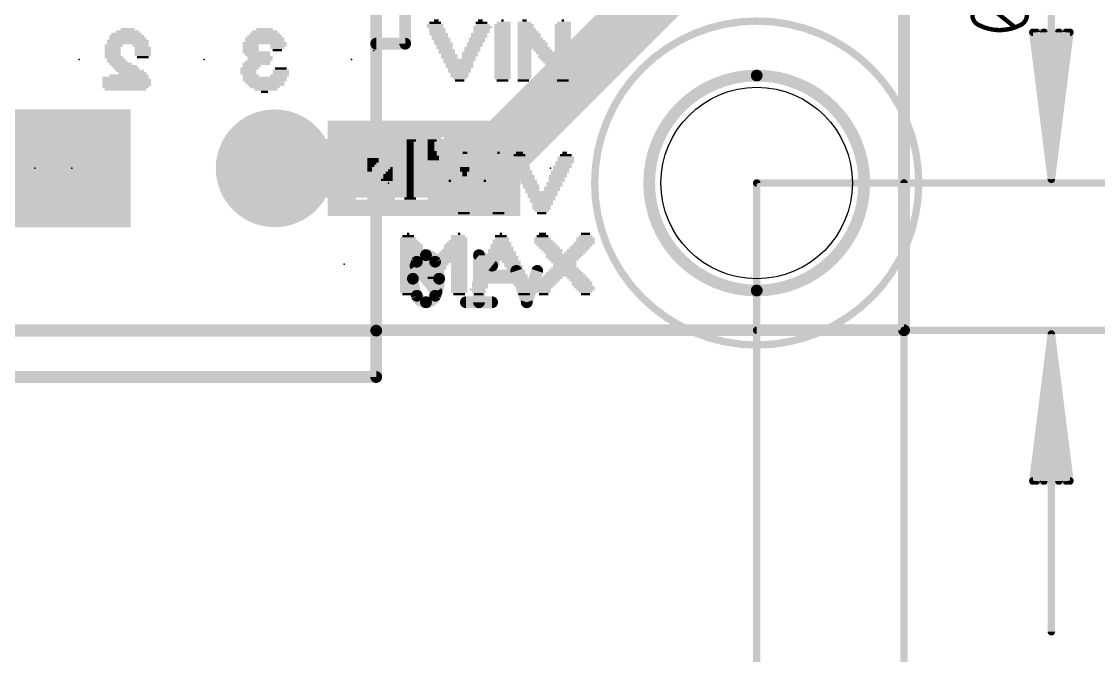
# Model space of a CAD drawing. Extents: x -28.1 to 58.5, y -25.8 to 33.8.
# Drawn here: x 10.18 to 28.75, y -5.61 to 5.33 of the extents above; entities that cross this region are included whole.
import ezdxf

# ---------------------------------------------------------------- set-up
doc = ezdxf.new("R2010")
doc.units = 0
for name, color, linetype in [('1', 12, 'CONTINUOUS'), ('16', 132, 'CONTINUOUS'), ('17', 110, 'CONTINUOUS'), ('20', 31, 'CONTINUOUS'), ('21', 253, 'CONTINUOUS'), ('22', 253, 'CONTINUOUS'), ('23', 53, 'CONTINUOUS'), ('24', 53, 'CONTINUOUS'), ('39', 12, 'CONTINUOUS'), ('41', 12, 'CONTINUOUS'), ('42', 132, 'CONTINUOUS'), ('47', 253, 'CONTINUOUS'), ('51', 253, 'CONTINUOUS')]:
    doc.layers.add(name, color=color, linetype=linetype)

# ---------------------------------------------------------------- blocks, each defined once
blk = doc.blocks.new('SQUAREP')
blk.add_solid([(-0.5, -0.5), (0.5, -0.5), (-0.5, 0.5), (0.5, 0.5)])
blk = doc.blocks.new('ROUNDP')
at = {"const_width": 0.5}
blk.add_lwpolyline([(0, -0.25, 1), (0, 0.25, 1), (0, -0.25)], format="xyb", dxfattribs=at)
blk = doc.blocks.new('RECT')
blk.add_solid([(-0.5, -0.5), (0.5, -0.5), (-0.5, 0.5), (0.5, 0.5)])

msp = doc.modelspace()

# ---------------------------------------------------------------- linework, layer by layer
at = {"layer": '1', "const_width": 0.2032}
for points in [[(25.4, 25.4), (25.4, 0)], [(25.4, 0), (0, 0)]]:
    msp.add_lwpolyline(points, dxfattribs=at)
at = {"layer": '1', "const_width": 0.1016}
for points in [[(25.3492, 0, 1), (25.4508, 0)], [(25.4, -0.0508, 1), (25.4, 0.0508)]]:
    msp.add_lwpolyline(points, format="xyb", dxfattribs=at)
at = {"layer": '16'}
for points, const_width in [([(25.4, 0), (25.4, 25.4)], 0.2032), ([(18.161, 2.794), (24.13, 8.763)], 1.016), ([(14.549, 2.794), (18.161, 2.794)], 1.016), ([(18.2976, 1.1148), (18.0718, 1.2954)], 0.2032), ([(18.0718, 1.2954), (18.0718, 0.4826)], 0.2032), ([(17.338, 0.6632), (16.9768, 1.1148)], 0.2032), ([(18.8948, 0.4826), (18.7142, 1.0245)], 0.2032), ([(19.0754, 1.0245), (18.8948, 0.4826)], 0.2032), ([(18.2976, 0.4826), (17.846, 0.4826)], 0.2032), ([(0, 0), (25.4, 0)], 0.2032)]:
    msp.add_lwpolyline(points, dxfattribs=dict(at, const_width=const_width))
for points, const_width in [([(14.549, 3.048, 1), (14.549, 2.54)], 0.508), ([(17.9814, 2.9736, 1), (18.3406, 2.6144)], 0.508), ([(18.161, 2.54, 1), (18.161, 3.048)], 0.508), ([(17.1574, 1.2954, 0.3205), (16.9994, 1.1825)], 0.2032), ([(17.3155, 1.1825, 0.3205), (17.1574, 1.2954)], 0.2032), ([(17.1574, 1.3462, 1), (17.1574, 1.2446)], 0.1016), ([(17.1574, 1.2446, 1), (17.1574, 1.3462)], 0.1016), ([(18.1036, 1.3351, 1), (18.0401, 1.2557)], 0.1016), ([(18.1226, 1.2954, 1), (18.021, 1.2954)], 0.1016), ([(16.9994, 1.1825, 0.1139), (16.9317, 0.889)], 0.2032), ([(17.0165, 1.1465, 1), (16.9371, 1.083)], 0.1016), ([(16.9513, 1.199, 1), (17.0474, 1.166)], 0.1016), ([(17.045, 1.1602, 1), (16.9537, 1.2048)], 0.1016), ([(17.3611, 1.2048, 1), (17.2698, 1.1602)], 0.1016), ([(17.3832, 0.889, 0.1139), (17.3155, 1.1825)], 0.2032), ([(17.2674, 1.166, 1), (17.3635, 1.199)], 0.1016), ([(18.2659, 1.0751, 1), (18.3293, 1.1544)], 0.1016), ([(18.7623, 1.0405, 1), (18.666, 1.0084)], 0.1016), ([(19.1236, 1.0084, 1), (19.0272, 1.0405)], 0.1016), ([(16.9317, 0.889, 0.1139), (16.9994, 0.5955)], 0.2032), ([(16.9825, 0.889, 1), (16.8809, 0.889)], 0.1016), ([(16.8809, 0.889, 1), (16.9824, 0.889)], 0.1016), ([(17.3155, 0.5955, 0.1139), (17.3832, 0.889)], 0.2032), ([(17.434, 0.889, 1), (17.3324, 0.889)], 0.1016), ([(17.3324, 0.889, 1), (17.434, 0.889)], 0.1016), ([(17.2984, 0.6315, 1), (17.3777, 0.695)], 0.1016), ([(17.0474, 0.612, 1), (16.9513, 0.579)], 0.1016), ([(16.9994, 0.5955, 0.3205), (17.1574, 0.4826)], 0.2032), ([(16.9537, 0.5732, 1), (17.045, 0.6177)], 0.1016), ([(17.1574, 0.4826, 0.3205), (17.3155, 0.5955)], 0.2032), ([(17.1574, 0.5334, 1), (17.1574, 0.4318)], 0.1016), ([(17.1574, 0.4318, 1), (17.1574, 0.5334)], 0.1016), ([(17.2698, 0.6177, 1), (17.3611, 0.5732)], 0.1016), ([(17.3635, 0.579, 1), (17.2674, 0.612)], 0.1016), ([(17.846, 0.5334, 1), (17.846, 0.4318)], 0.1016), ([(18.2976, 0.4318, 1), (18.2976, 0.5334)], 0.1016), ([(18.021, 0.4826, 1), (18.1226, 0.4826)], 0.1016), ([(18.8466, 0.4987, 1), (18.943, 0.4665)], 0.1016), ([(18.8466, 0.4665, 1), (18.943, 0.4987)], 0.1016), ([(25.3492, 0, 1), (25.4508, 0)], 0.1016), ([(25.4, -0.0508, 1), (25.4, 0.0508)], 0.1016)]:
    msp.add_lwpolyline(points, format="xyb", dxfattribs=dict(at, const_width=const_width))
at = {"layer": '20', "const_width": 0.2032}
for points in [[(25.4, 0), (25.4, 25.4)], [(0, 0), (25.4, 0)]]:
    msp.add_lwpolyline(points, dxfattribs=at)
at = {"layer": '20', "const_width": 0.1016}
for points in [[(25.3492, 0, 1), (25.4508, 0)], [(25.4, -0.0508, 1), (25.4, 0.0508)]]:
    msp.add_lwpolyline(points, format="xyb", dxfattribs=at)
at = {"layer": '20'}
msp.add_circle((22.86, 2.54), 1.651, dxfattribs=at)
at = {"layer": '21', "const_width": 0.2032}
for points in [[(16.299, 6.194), (16.299, -0.006)], [(16.299, -0.006), (9.299, -0.006)], [(16.299, -0.006), (16.299, -0.806)], [(16.299, -0.806), (9.299, -0.806)]]:
    msp.add_lwpolyline(points, dxfattribs=at)
at = {"layer": '21', "const_width": 0.1016}
for points in [[(16.3498, -0.006, 1), (16.2482, -0.006)], [(16.2482, -0.006, 1), (16.3498, -0.006)], [(16.299, -0.0568, 1), (16.299, 0.0448)], [(16.299, -0.8568, 1), (16.299, -0.7552)], [(16.2482, -0.806, 1), (16.3498, -0.806)]]:
    msp.add_lwpolyline(points, format="xyb", dxfattribs=at)
at = {"layer": '23'}
for p in [(16.256, 4.826), (11.049, 2.794), (16.51, 2.54), (22.86, 2.54), (15.748, 1.143)]:
    msp.add_point(p, dxfattribs=at)
at = {"layer": '24'}
for p in [(11.176, 4.6736), (13.335, 4.6736), (15.875, 4.6736), (10.414, 2.794), (19.304, 2.794)]:
    msp.add_point(p, dxfattribs=at)
at = {"layer": '39', "const_width": 0.127}
msp.add_lwpolyline([(22.86, -0.254, 1), (22.86, 5.334, 1), (22.86, -0.254)], format="xyb", dxfattribs=at)
at = {"layer": '41'}
for points, const_width in [([(22.86, 4.3942, 1), (22.86, 0.6858)], 0.2032), ([(22.86, 0.6858, 1), (22.86, 4.3942)], 0.2032), ([(22.86, 4.445, 1), (22.86, 4.3434)], 0.1016), ([(22.86, 4.3434, 1), (22.86, 4.445)], 0.1016), ([(22.86, 0.7366, 1), (22.86, 0.635)], 0.1016), ([(22.86, 0.635, 1), (22.86, 0.7366)], 0.1016)]:
    msp.add_lwpolyline(points, format="xyb", dxfattribs=dict(at, const_width=const_width))
at = {"layer": '42'}
for points, const_width in [([(22.86, 4.3942, 1), (22.86, 0.6858)], 0.2032), ([(22.86, 0.6858, 1), (22.86, 4.3942)], 0.2032), ([(22.86, 4.445, 1), (22.86, 4.3434)], 0.1016), ([(22.86, 4.3434, 1), (22.86, 4.445)], 0.1016), ([(22.86, 0.7366, 1), (22.86, 0.635)], 0.1016), ([(22.86, 0.635, 1), (22.86, 0.7366)], 0.1016)]:
    msp.add_lwpolyline(points, format="xyb", dxfattribs=dict(at, const_width=const_width))
at = {"layer": '47'}
for points, const_width in [([(27.94, 2.605), (27.94, 7.9784)], 0.13), ([(27.3091, 5.2303), (26.7869, 5.648)], 0.0762), ([(27.94, 2.605), (27.6208, 5.14)], 0.13), ([(27.6208, 5.14), (28.2592, 5.14)], 0.13), ([(27.94, 2.605), (27.68, 5.14)], 0.13), ([(27.94, 2.605), (27.81, 5.14)], 0.13), ([(28.2592, 5.14), (27.94, 2.605)], 0.13), ([(28.07, 5.14), (27.94, 2.605)], 0.13), ([(28.2, 5.14), (27.94, 2.605)], 0.13), ([(22.86, 2.54), (29.89, 2.54)], 0.13), ([(22.86, 2.54), (22.86, -9.57)], 0.13), ([(25.4, 2.54), (25.4, -9.57)], 0.13), ([(22.86, 0), (29.89, 0)], 0.13), ([(25.4, 0), (25.4, -13.38)], 0.13), ([(27.94, -0.065), (27.6208, -2.6)], 0.13), ([(27.94, -0.065), (27.68, -2.6)], 0.13), ([(27.94, -0.065), (27.81, -2.6)], 0.13), ([(27.94, -0.065), (27.94, -5.2)], 0.13), ([(28.2592, -2.6), (27.94, -0.065)], 0.13), ([(28.07, -2.6), (27.94, -0.065)], 0.13), ([(28.2, -2.6), (27.94, -0.065)], 0.13), ([(27.6208, -2.6), (28.2592, -2.6)], 0.13)]:
    msp.add_lwpolyline(points, dxfattribs=dict(at, const_width=const_width))
for points, const_width in [([(26.5781, 5.4392, 0.3205), (26.7086, 5.2564)], 0.0762), ([(27.3874, 5.2564, 0.3205), (27.5179, 5.4392)], 0.0762), ([(26.7086, 5.2564, 0.1139), (27.048, 5.1781)], 0.0762), ([(26.717, 5.2735, 1), (26.7003, 5.2393)], 0.0381), ([(26.7024, 5.2384, 1), (26.7148, 5.2744)], 0.0381), ([(27.048, 5.1781, 0.1139), (27.3874, 5.2564)], 0.0762), ([(27.048, 5.1971, 1), (27.048, 5.1591)], 0.0381), ([(27.048, 5.1591, 1), (27.048, 5.1971)], 0.0381), ([(27.2972, 5.2154, 1), (27.321, 5.2452)], 0.0381), ([(27.3812, 5.2744, 1), (27.3936, 5.2384)], 0.0381), ([(27.3957, 5.2393, 1), (27.379, 5.2735)], 0.0381), ([(27.653, 5.1441, 1), (27.5885, 5.1359)], 0.065), ([(27.6208, 5.1725, 1), (27.6208, 5.1075)], 0.065), ([(27.7123, 5.1433, 1), (27.6477, 5.1367)], 0.065), ([(27.8425, 5.1417, 1), (27.7775, 5.1383)], 0.065), ([(28.1025, 5.1383, 1), (28.0375, 5.1417)], 0.065), ([(28.2323, 5.1367, 1), (28.1677, 5.1433)], 0.065), ([(28.2915, 5.1359, 1), (28.227, 5.1441)], 0.065), ([(28.2592, 5.1075, 1), (28.2592, 5.1725)], 0.065), ([(22.86, 2.5725, 1), (22.86, 2.5075)], 0.065), ([(22.8925, 2.54, 1), (22.8275, 2.54)], 0.065), ([(25.4325, 2.54, 1), (25.3675, 2.54)], 0.065), ([(27.9078, 2.6091, 1), (27.9722, 2.6009)], 0.065), ([(27.9077, 2.6083, 1), (27.9723, 2.6017)], 0.065), ([(27.9075, 2.6033, 1), (27.9725, 2.6067)], 0.065), ([(27.9075, 2.6067, 1), (27.9725, 2.6033)], 0.065), ([(27.9075, 2.605, 1), (27.9725, 2.605)], 0.065), ([(27.9077, 2.6017, 1), (27.9723, 2.6083)], 0.065), ([(27.9078, 2.6009, 1), (27.9722, 2.6091)], 0.065), ([(22.86, 0.0325, 1), (22.86, -0.0325)], 0.065), ([(25.4325, 0, 1), (25.3675, 0)], 0.065), ([(27.9725, -0.065, 1), (27.9075, -0.065)], 0.065), ([(27.9725, -0.0667, 1), (27.9075, -0.0633)], 0.065), ([(27.9725, -0.0633, 1), (27.9075, -0.0667)], 0.065), ([(27.9722, -0.0609, 1), (27.9078, -0.0691)], 0.065), ([(27.9723, -0.0617, 1), (27.9077, -0.0683)], 0.065), ([(27.9723, -0.0683, 1), (27.9077, -0.0617)], 0.065), ([(27.9722, -0.0691, 1), (27.9078, -0.0609)], 0.065), ([(27.5885, -2.5959, 1), (27.653, -2.6041)], 0.065), ([(27.6208, -2.5675, 1), (27.6208, -2.6325)], 0.065), ([(27.6477, -2.5967, 1), (27.7123, -2.6033)], 0.065), ([(27.7775, -2.5983, 1), (27.8425, -2.6017)], 0.065), ([(28.0375, -2.6017, 1), (28.1025, -2.5983)], 0.065), ([(28.1677, -2.6033, 1), (28.2323, -2.5967)], 0.065), ([(28.227, -2.6041, 1), (28.2915, -2.5959)], 0.065), ([(28.2592, -2.6325, 1), (28.2592, -2.5675)], 0.065), ([(27.9075, -5.2, 1), (27.9725, -5.2)], 0.065)]:
    msp.add_lwpolyline(points, format="xyb", dxfattribs=dict(at, const_width=const_width))
at = {"layer": '51', "const_width": 0.2032}
for points in [[(16.799, 5.944), (16.799, 4.944)], [(16.799, 4.944), (16.299, 4.944)]]:
    msp.add_lwpolyline(points, dxfattribs=at)
at = {"layer": '51', "const_width": 0.1016}
for points in [[(16.299, 4.9948, 1), (16.299, 4.8932)], [(16.799, 4.8932, 1), (16.799, 4.9948)], [(16.7482, 4.944, 1), (16.8498, 4.944)]]:
    msp.add_lwpolyline(points, format="xyb", dxfattribs=at)

# ---------------------------------------------------------------- block references
at = {"layer": '17', "xscale": 2.032, "yscale": 2.032}
for name, p in [('SQUAREP', (11.049, 2.794)), ('SQUAREP', (11.049, 2.794)), ('ROUNDP', (14.549, 2.794)), ('ROUNDP', (14.549, 2.794))]:
    msp.add_blockref(name, p, dxfattribs=at)
at = {"layer": '21', "yscale": 0.04}
for p, xscale in [((17.316, 5.266), 0.28), ((17.316, 5.226), 0.28), ((17.316, 5.306), 0.2), ((17.356, 5.186), 0.28), ((17.336, 5.346), 0.08), ((18.136, 5.226), 0.32), ((18.116, 5.186), 0.28), ((18.116, 5.306), 0.2), ((18.136, 5.266), 0.24), ((18.096, 5.346), 0.08), ((18.476, 5.266), 0.28), ((18.476, 5.226), 0.28), ((18.476, 5.186), 0.28), ((18.496, 5.306), 0.24), ((18.476, 5.346), 0.04), ((18.856, 5.306), 0.24), ((18.876, 5.266), 0.28), ((18.876, 5.226), 0.28), ((18.896, 5.186), 0.32), ((18.856, 5.346), 0.08), ((19.516, 5.266), 0.28), ((19.516, 5.226), 0.28), ((19.516, 5.186), 0.28), ((19.536, 5.306), 0.24), ((19.516, 5.346), 0.04), ((17.356, 5.146), 0.28), ((17.376, 5.106), 0.32), ((17.396, 5.066), 0.28), ((17.416, 5.026), 0.32), ((18.036, 5.026), 0.28), ((18.076, 5.106), 0.28), ((18.076, 5.066), 0.28), ((18.116, 5.146), 0.28), ((18.476, 5.146), 0.28), ((18.476, 5.106), 0.28), ((18.476, 5.066), 0.28), ((18.476, 5.026), 0.28), ((18.916, 5.146), 0.36), ((18.936, 5.106), 0.4), ((18.936, 5.066), 0.4), ((18.956, 5.026), 0.44), ((19.516, 5.146), 0.28), ((19.516, 5.106), 0.28), ((19.516, 5.066), 0.28), ((19.516, 5.026), 0.28), ((17.436, 4.986), 0.28), ((17.456, 4.946), 0.32), ((17.476, 4.906), 0.28), ((17.476, 4.866), 0.28), ((17.516, 4.826), 0.28), ((17.956, 4.866), 0.28), ((17.956, 4.826), 0.28), ((17.996, 4.946), 0.28), ((17.996, 4.906), 0.28), ((18.036, 4.986), 0.28), ((18.476, 4.986), 0.28), ((18.476, 4.946), 0.28), ((18.476, 4.906), 0.28), ((18.476, 4.866), 0.28), ((18.476, 4.826), 0.28), ((18.976, 4.986), 0.48), ((18.996, 4.946), 0.52), ((18.996, 4.906), 0.52), ((19.016, 4.866), 0.56), ((18.856, 4.826), 0.24), ((19.176, 4.826), 0.32), ((19.516, 4.986), 0.28), ((19.516, 4.946), 0.28), ((19.516, 4.906), 0.28), ((19.516, 4.866), 0.28), ((19.516, 4.826), 0.28), ((17.516, 4.786), 0.28), ((17.556, 4.746), 0.28), ((17.556, 4.706), 0.28), ((17.736, 4.666), 0.56), ((17.716, 4.626), 0.52), ((17.916, 4.786), 0.28), ((17.916, 4.746), 0.28), ((17.896, 4.706), 0.24), ((18.476, 4.786), 0.28), ((18.476, 4.746), 0.28), ((18.476, 4.706), 0.28), ((18.476, 4.666), 0.28), ((18.476, 4.626), 0.28), ((18.856, 4.786), 0.24), ((18.856, 4.746), 0.24), ((18.856, 4.706), 0.24), ((18.856, 4.666), 0.24), ((18.856, 4.626), 0.24), ((19.356, 4.786), 0.6), ((19.376, 4.746), 0.56), ((19.376, 4.706), 0.56), ((19.396, 4.666), 0.52), ((19.416, 4.626), 0.48), ((17.736, 4.586), 0.48), ((17.736, 4.546), 0.48), ((17.736, 4.506), 0.4), ((17.736, 4.466), 0.4), ((18.476, 4.586), 0.28), ((18.476, 4.546), 0.28), ((18.476, 4.506), 0.28), ((18.476, 4.466), 0.28), ((18.856, 4.586), 0.24), ((18.856, 4.546), 0.24), ((18.856, 4.506), 0.24), ((18.856, 4.466), 0.24), ((19.436, 4.586), 0.44), ((19.436, 4.546), 0.44), ((19.456, 4.506), 0.4), ((19.476, 4.466), 0.36), ((17.736, 4.426), 0.32), ((17.736, 4.386), 0.32), ((17.736, 4.346), 0.24), ((17.736, 4.306), 0.16), ((18.476, 4.426), 0.28), ((18.476, 4.386), 0.28), ((18.476, 4.346), 0.28), ((18.476, 4.306), 0.2), ((18.856, 4.426), 0.24), ((18.856, 4.386), 0.24), ((18.856, 4.346), 0.24), ((18.836, 4.306), 0.2), ((19.496, 4.426), 0.32), ((19.496, 4.386), 0.32), ((19.516, 4.346), 0.28), ((19.516, 4.306), 0.2), ((17.81, 2.98), 0.28), ((17.83, 3.02), 0.24), ((17.83, 3.06), 0.08), ((18.41, 2.98), 0.28), ((18.43, 3.02), 0.24), ((18.41, 3.06), 0.04), ((18.75, 2.98), 0.24), ((18.77, 3.02), 0.2), ((18.77, 3.06), 0.12), ((19.57, 2.98), 0.28), ((19.57, 3.02), 0.2), ((19.55, 3.06), 0.08), ((17.71, 2.78), 0.48), ((17.73, 2.82), 0.44), ((17.75, 2.86), 0.4), ((17.77, 2.9), 0.36), ((17.79, 2.94), 0.32), ((18.31, 2.78), 0.48), ((18.33, 2.82), 0.44), ((18.35, 2.86), 0.4), ((18.37, 2.9), 0.36), ((18.39, 2.94), 0.32), ((18.75, 2.94), 0.32), ((18.77, 2.9), 0.28), ((18.77, 2.86), 0.28), ((18.81, 2.82), 0.28), ((18.81, 2.78), 0.28), ((19.51, 2.82), 0.32), ((19.49, 2.78), 0.28), ((19.55, 2.9), 0.32), ((19.53, 2.86), 0.28), ((19.57, 2.94), 0.28), ((17.69, 2.74), 0.52), ((17.69, 2.7), 0.52), ((17.71, 2.66), 0.48), ((17.73, 2.62), 0.44), ((17.57, 2.58), 0.04), ((17.81, 2.58), 0.28), ((18.29, 2.74), 0.52), ((18.29, 2.7), 0.52), ((18.29, 2.66), 0.52), ((18.31, 2.62), 0.48), ((18.17, 2.58), 0.04), ((18.41, 2.58), 0.28), ((18.85, 2.74), 0.28), ((18.85, 2.7), 0.28), ((18.89, 2.66), 0.28), ((18.89, 2.62), 0.28), ((18.93, 2.58), 0.28), ((19.43, 2.66), 0.32), ((19.41, 2.62), 0.28), ((19.41, 2.58), 0.28), ((19.47, 2.74), 0.32), ((19.45, 2.7), 0.28), ((17.81, 2.54), 0.28), ((17.81, 2.5), 0.28), ((17.81, 2.46), 0.28), ((17.81, 2.42), 0.28), ((18.41, 2.54), 0.28), ((18.41, 2.5), 0.28), ((18.41, 2.46), 0.28), ((18.41, 2.42), 0.28), ((18.93, 2.54), 0.28), ((18.97, 2.5), 0.28), ((18.97, 2.46), 0.28), ((18.99, 2.42), 0.24), ((19.33, 2.46), 0.28), ((19.33, 2.42), 0.28), ((19.37, 2.54), 0.28), ((19.37, 2.5), 0.28), ((17.81, 2.38), 0.28), ((17.81, 2.34), 0.28), ((17.81, 2.3), 0.28), ((17.81, 2.26), 0.28), ((17.81, 2.22), 0.28), ((18.41, 2.38), 0.28), ((18.41, 2.34), 0.28), ((18.41, 2.3), 0.28), ((18.41, 2.26), 0.28), ((18.41, 2.22), 0.28), ((19.15, 2.38), 0.56), ((19.17, 2.34), 0.52), ((19.15, 2.3), 0.48), ((19.17, 2.26), 0.44), ((19.15, 2.22), 0.4), ((17.81, 2.18), 0.28), ((17.81, 2.14), 0.28), ((17.81, 2.1), 0.28), ((17.83, 2.06), 0.24), ((18.41, 2.18), 0.28), ((18.41, 2.14), 0.28), ((18.41, 2.1), 0.28), ((18.41, 2.06), 0.28), ((19.17, 2.18), 0.36), ((19.15, 2.14), 0.32), ((19.15, 2.1), 0.32), ((19.15, 2.06), 0.24), ((17.81, 2.02), 0.2), ((18.41, 2.02), 0.2), ((19.15, 2.02), 0.16), ((16.848, 1.663), 0.04), ((17.728, 1.663), 0.04), ((18.448, 1.663), 0.04), ((19.168, 1.663), 0.12), ((19.908, 1.663), 0.16), ((16.848, 1.583), 0.28), ((16.868, 1.543), 0.32), ((16.888, 1.503), 0.36), ((16.848, 1.623), 0.2), ((17.688, 1.503), 0.36), ((17.708, 1.543), 0.32), ((17.708, 1.623), 0.24), ((17.728, 1.583), 0.28), ((18.448, 1.543), 0.28), ((18.468, 1.503), 0.32), ((18.448, 1.623), 0.2), ((18.468, 1.583), 0.24), ((19.168, 1.583), 0.28), ((19.188, 1.543), 0.32), ((19.208, 1.503), 0.36), ((19.168, 1.623), 0.2), ((19.888, 1.503), 0.36), ((19.908, 1.583), 0.32), ((19.908, 1.543), 0.32), ((19.908, 1.623), 0.24), ((16.908, 1.463), 0.4), ((16.908, 1.423), 0.4), ((16.928, 1.383), 0.44), ((16.948, 1.343), 0.48), ((16.968, 1.303), 0.52), ((17.608, 1.303), 0.52), ((17.628, 1.343), 0.48), ((17.648, 1.383), 0.44), ((17.668, 1.463), 0.4), ((17.668, 1.423), 0.4), ((18.448, 1.303), 0.52), ((18.448, 1.383), 0.44), ((18.468, 1.343), 0.48), ((18.448, 1.463), 0.36), ((18.468, 1.423), 0.4), ((19.248, 1.463), 0.36), ((19.288, 1.423), 0.36), ((19.328, 1.383), 0.36), ((19.348, 1.343), 0.32), ((19.548, 1.303), 0.64), ((19.728, 1.343), 0.36), ((19.768, 1.383), 0.36), ((19.808, 1.423), 0.36), ((19.848, 1.463), 0.36), ((16.968, 1.263), 0.52), ((16.988, 1.223), 0.56), ((17.288, 1.183), 1.16), ((16.848, 1.143), 0.28), ((16.848, 1.103), 0.28), ((17.288, 1.143), 0.52), ((17.268, 1.103), 0.48), ((17.588, 1.223), 0.56), ((17.608, 1.263), 0.52), ((17.728, 1.143), 0.28), ((17.728, 1.103), 0.28), ((18.268, 1.143), 0.32), ((18.248, 1.103), 0.28), ((18.448, 1.223), 0.6), ((18.288, 1.183), 0.28), ((18.468, 1.263), 0.56), ((18.628, 1.183), 0.32), ((18.648, 1.143), 0.28), ((18.668, 1.103), 0.32), ((19.528, 1.263), 0.6), ((19.528, 1.223), 0.52), ((19.528, 1.183), 0.44), ((19.548, 1.143), 0.4), ((19.548, 1.103), 0.4), ((16.848, 1.063), 0.28), ((16.848, 1.023), 0.28), ((16.848, 0.983), 0.28), ((16.848, 0.943), 0.28), ((17.288, 1.063), 0.44), ((17.288, 1.023), 0.36), ((17.288, 0.983), 0.28), ((17.288, 0.943), 0.28), ((17.728, 1.063), 0.28), ((17.728, 1.023), 0.28), ((17.728, 0.983), 0.28), ((17.728, 0.943), 0.28), ((18.448, 0.983), 0.84), ((18.468, 0.943), 0.88), ((18.228, 1.063), 0.32), ((18.468, 1.023), 0.8), ((18.688, 1.063), 0.28), ((19.548, 0.943), 0.72), ((19.548, 0.983), 0.64), ((19.548, 1.023), 0.56), ((19.548, 1.063), 0.48), ((16.848, 0.903), 0.28), ((16.848, 0.863), 0.28), ((16.848, 0.823), 0.28), ((16.848, 0.783), 0.28), ((16.848, 0.743), 0.28), ((17.288, 0.903), 0.2), ((17.728, 0.903), 0.28), ((17.728, 0.863), 0.28), ((17.728, 0.823), 0.28), ((17.728, 0.783), 0.28), ((17.728, 0.743), 0.28), ((18.088, 0.783), 0.28), ((18.088, 0.743), 0.28), ((18.448, 0.903), 0.92), ((18.468, 0.863), 0.96), ((18.828, 0.783), 0.32), ((18.848, 0.743), 0.28), ((19.208, 0.783), 0.36), ((19.188, 0.743), 0.32), ((19.248, 0.823), 0.36), ((19.288, 0.863), 0.36), ((19.328, 0.903), 0.36), ((19.768, 0.903), 0.36), ((19.808, 0.863), 0.36), ((19.848, 0.823), 0.36), ((19.848, 0.783), 0.36), ((19.888, 0.743), 0.36), ((16.848, 0.703), 0.28), ((16.848, 0.663), 0.28), ((16.848, 0.623), 0.2), ((17.728, 0.703), 0.28), ((17.728, 0.663), 0.28), ((17.728, 0.623), 0.2), ((18.048, 0.703), 0.28), ((18.068, 0.663), 0.24), ((18.068, 0.623), 0.16), ((18.848, 0.703), 0.28), ((18.868, 0.663), 0.24), ((18.848, 0.623), 0.2), ((19.168, 0.703), 0.28), ((19.188, 0.663), 0.24), ((19.188, 0.623), 0.16), ((19.908, 0.703), 0.32), ((19.908, 0.663), 0.24), ((19.908, 0.623), 0.16)]:
    msp.add_blockref('RECT', p, dxfattribs=dict(at, xscale=xscale))
msp.add_blockref('RECT', (18.448, 0.823), dxfattribs=at)
at = {"layer": '22', "yscale": 0.04, "rotation": 180}
for p, xscale in [((12.015, 5.1936), 0.24), ((14.375, 5.1936), 0.28), ((12.015, 4.9936), 0.72), ((11.995, 5.0736), 0.6), ((12.015, 5.0336), 0.64), ((11.995, 5.1136), 0.52), ((12.015, 5.1536), 0.4), ((14.375, 5.0336), 0.68), ((14.375, 4.9936), 0.68), ((14.375, 5.0736), 0.6), ((14.375, 5.1136), 0.52), ((14.375, 5.1536), 0.44), ((11.775, 4.9136), 0.32), ((11.755, 4.8736), 0.28), ((11.755, 4.8336), 0.28), ((12.015, 4.9536), 0.72), ((12.235, 4.9136), 0.28), ((12.275, 4.8736), 0.28), ((12.275, 4.8336), 0.28), ((14.375, 4.9536), 0.76), ((14.135, 4.9136), 0.28), ((14.135, 4.8736), 0.28), ((14.135, 4.8336), 0.28), ((14.615, 4.9136), 0.28), ((14.595, 4.8736), 0.24), ((14.595, 4.8336), 0.16), ((11.755, 4.7936), 0.28), ((11.755, 4.7536), 0.28), ((11.775, 4.7136), 0.32), ((11.815, 4.6736), 0.32), ((11.835, 4.6336), 0.36), ((12.275, 4.7936), 0.28), ((12.275, 4.7536), 0.28), ((12.275, 4.7136), 0.2), ((14.235, 4.7936), 0.48), ((14.255, 4.7536), 0.44), ((14.255, 4.6336), 0.44), ((14.295, 4.7136), 0.44), ((14.295, 4.6736), 0.44), ((11.895, 4.5936), 0.4), ((11.955, 4.5536), 0.44), ((11.995, 4.5136), 0.44), ((12.055, 4.4736), 0.48), ((14.115, 4.5136), 0.32), ((14.095, 4.4736), 0.28), ((14.235, 4.5936), 0.48), ((14.155, 4.5536), 0.32), ((14.655, 4.4736), 0.28), ((14.655, 4.5136), 0.2), ((11.975, 4.3536), 0.8), ((11.995, 4.3136), 0.84), ((11.995, 4.2736), 0.84), ((12.035, 4.3936), 0.68), ((12.095, 4.4336), 0.48), ((14.095, 4.4336), 0.28), ((14.135, 4.3936), 0.28), ((14.375, 4.3536), 0.76), ((14.375, 4.3136), 0.76), ((14.375, 4.2736), 0.68), ((14.635, 4.3936), 0.32), ((14.655, 4.4336), 0.28), ((11.995, 4.2336), 0.84), ((11.975, 4.1936), 0.8), ((11.975, 4.1536), 0.72), ((14.395, 4.2336), 0.64), ((14.375, 4.1936), 0.52), ((14.395, 4.1536), 0.4), ((14.375, 4.1136), 0.12), ((17.124, 3.594), 3.32), ((17.124, 3.554), 3.32), ((17.124, 3.514), 3.32), ((17.124, 3.474), 3.32), ((17.124, 3.434), 3.32), ((17.124, 3.394), 3.32), ((17.124, 3.354), 3.32), ((16.444, 3.314), 1.96), ((15.704, 3.274), 0.48), ((15.684, 3.234), 0.44), ((15.684, 3.194), 0.44), ((15.684, 3.154), 0.44), ((16.364, 3.274), 0.44), ((16.364, 3.234), 0.44), ((16.344, 3.194), 0.4), ((16.324, 3.154), 0.36), ((16.904, 3.274), 0.16), ((16.884, 3.234), 0.12), ((16.884, 3.194), 0.12), ((16.884, 3.154), 0.12), ((17.264, 3.274), 0.16), ((17.244, 3.234), 0.12), ((17.244, 3.194), 0.12), ((17.244, 3.154), 0.12), ((17.824, 3.314), 0.72), ((17.824, 3.274), 0.64), ((17.824, 3.234), 0.56), ((17.824, 3.194), 0.56), ((17.824, 3.154), 0.48), ((18.504, 3.314), 0.56), ((18.544, 3.274), 0.48), ((18.564, 3.234), 0.44), ((18.564, 3.154), 0.44), ((18.584, 3.194), 0.4), ((15.684, 3.114), 0.44), ((15.684, 3.074), 0.44), ((15.684, 3.034), 0.44), ((15.684, 2.994), 0.44), ((15.684, 2.954), 0.44), ((16.304, 3.114), 0.32), ((16.304, 3.074), 0.32), ((16.284, 3.034), 0.28), ((16.264, 2.994), 0.24), ((16.244, 2.954), 0.2), ((16.884, 3.114), 0.12), ((16.884, 3.074), 0.12), ((16.884, 3.034), 0.12), ((16.884, 2.994), 0.12), ((16.884, 2.954), 0.12), ((17.244, 3.114), 0.12), ((17.264, 3.074), 0.16), ((17.264, 3.034), 0.16), ((17.284, 2.994), 0.2), ((17.284, 2.954), 0.2), ((17.824, 3.114), 0.48), ((17.844, 3.074), 0.44), ((17.824, 3.034), 0.4), ((17.844, 2.994), 0.36), ((17.824, 2.954), 0.32), ((18.524, 2.994), 0.52), ((18.524, 2.954), 0.52), ((18.544, 3.074), 0.48), ((18.544, 3.034), 0.48), ((18.564, 3.114), 0.44), ((15.684, 2.914), 0.44), ((15.684, 2.874), 0.44), ((15.684, 2.834), 0.44), ((15.684, 2.794), 0.44), ((16.244, 2.914), 0.2), ((16.224, 2.874), 0.16), ((16.204, 2.834), 0.12), ((16.184, 2.794), 0.08), ((16.564, 2.794), 0.04), ((16.884, 2.914), 0.12), ((16.884, 2.874), 0.12), ((16.884, 2.834), 0.12), ((16.884, 2.794), 0.12), ((17.304, 2.914), 0.24), ((17.304, 2.874), 0.24), ((17.324, 2.834), 0.28), ((17.324, 2.794), 0.28), ((17.824, 2.914), 0.32), ((17.824, 2.874), 0.24), ((17.824, 2.834), 0.24), ((17.824, 2.794), 0.16), ((18.484, 2.834), 0.6), ((18.484, 2.794), 0.6), ((18.504, 2.914), 0.56), ((18.504, 2.874), 0.56), ((15.684, 2.754), 0.44), ((15.684, 2.714), 0.44), ((15.684, 2.674), 0.44), ((15.684, 2.634), 0.44), ((15.684, 2.594), 0.44), ((16.184, 2.754), 0.08), ((16.484, 2.594), 0.2), ((16.504, 2.674), 0.16), ((16.504, 2.634), 0.16), ((16.524, 2.714), 0.12), ((16.544, 2.754), 0.08), ((16.884, 2.754), 0.12), ((16.884, 2.714), 0.12), ((16.884, 2.674), 0.12), ((16.884, 2.634), 0.12), ((16.884, 2.594), 0.12), ((17.344, 2.754), 0.32), ((17.344, 2.714), 0.32), ((17.364, 2.674), 0.36), ((17.364, 2.634), 0.36), ((17.384, 2.594), 0.4), ((17.824, 2.754), 0.16), ((17.824, 2.714), 0.08), ((17.824, 2.674), 0.08), ((18.424, 2.594), 0.72), ((18.444, 2.674), 0.68), ((18.444, 2.634), 0.68), ((18.464, 2.754), 0.64), ((18.464, 2.714), 0.64), ((15.684, 2.554), 0.44), ((15.684, 2.514), 0.44), ((15.684, 2.474), 0.44), ((15.684, 2.434), 0.44), ((15.684, 2.394), 0.44), ((16.404, 2.394), 0.36), ((16.424, 2.434), 0.32), ((16.444, 2.514), 0.28), ((16.444, 2.474), 0.28), ((16.464, 2.554), 0.24), ((16.884, 2.554), 0.12), ((16.884, 2.514), 0.12), ((16.884, 2.474), 0.12), ((16.884, 2.434), 0.12), ((16.884, 2.394), 0.12), ((17.384, 2.554), 0.4), ((17.404, 2.514), 0.44), ((17.404, 2.474), 0.44), ((17.424, 2.434), 0.48), ((17.424, 2.394), 0.48), ((18.384, 2.434), 0.8), ((18.384, 2.394), 0.8), ((18.404, 2.514), 0.76), ((18.404, 2.474), 0.76), ((18.424, 2.554), 0.72), ((15.684, 2.354), 0.44), ((15.684, 2.314), 0.44), ((15.704, 2.274), 0.48), ((17.124, 2.234), 3.32), ((16.384, 2.274), 0.48), ((16.384, 2.354), 0.4), ((16.384, 2.314), 0.4), ((16.884, 2.274), 0.2), ((16.884, 2.354), 0.12), ((16.884, 2.314), 0.12), ((17.444, 2.354), 0.52), ((17.444, 2.314), 0.52), ((17.464, 2.274), 0.56), ((18.344, 2.274), 0.88), ((18.364, 2.354), 0.84), ((18.364, 2.314), 0.84), ((17.124, 2.194), 3.32), ((17.124, 2.154), 3.32), ((17.124, 2.114), 3.32), ((17.124, 2.074), 3.32), ((17.124, 2.034), 3.32), ((17.124, 1.994), 3.32)]:
    msp.add_blockref('RECT', p, dxfattribs=dict(at, xscale=xscale))

doc.saveas('drawing.dxf')
